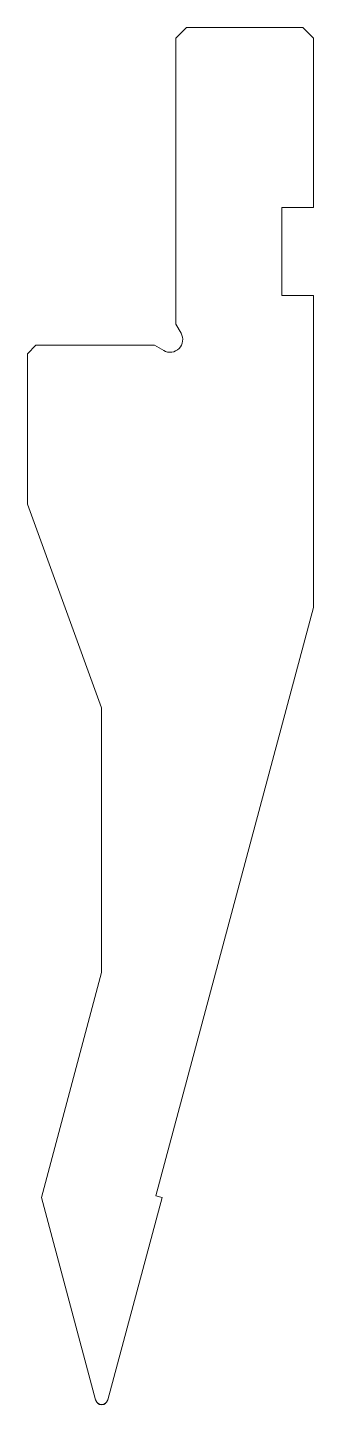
# Model space of a CAD drawing. Header units: millimetres. Extents: x 1495 to 1522, y 1044 to 1174.
import ezdxf

# ---------------------------------------------------------------- set-up
doc = ezdxf.new("R2010")
doc.units = ezdxf.units.MM
doc.layers.add('Default', color=7, linetype='Continuous')

msp = doc.modelspace()

# ---------------------------------------------------------------- linework, layer by layer
at = {"layer": 'Default', "lineweight": 15}
for p, q in [((1510.15, 1173.77), (1509.15, 1172.77)), ((1509.15, 1172.77), (1509.15, 1145.77)), ((1521.15, 1173.77), (1510.15, 1173.77)), ((1522.15, 1172.77), (1521.15, 1173.77)), ((1522.15, 1156.77), (1522.15, 1172.77)), ((1519.15, 1148.47), (1519.15, 1156.77)), ((1519.15, 1156.77), (1522.15, 1156.77)), ((1522.15, 1148.47), (1519.15, 1148.47)), ((1522.15, 1119.01), (1522.15, 1148.47)), ((1509.15, 1145.77), (1509.65, 1144.91)), ((1495.95, 1143.77), (1495.15, 1142.97)), ((1495.15, 1142.97), (1495.15, 1128.77)), ((1507.15, 1143.77), (1495.95, 1143.77)), ((1508.01, 1143.27), (1507.15, 1143.77)), ((1495.15, 1128.77), (1502.15, 1109.53)), ((1507.27, 1063.45), (1522.15, 1119.01)), ((1502.15, 1109.53), (1502.15, 1084.55)), ((1496.46, 1063.3), (1502.15, 1084.55)), ((1507.85, 1063.3), (1507.27, 1063.45)), ((1496.46, 1063.3), (1501.57, 1044.21)), ((1502.73, 1044.21), (1507.85, 1063.3))]:
    msp.add_line(p, q, dxfattribs=at)
msp.add_arc((1508.61, 1144.31), 1.2, 240, 30, dxfattribs=at)
at = {"layer": 'Default'}
msp.add_arc((1502.15, 1044.36), 0.6, 195, 345, dxfattribs=at)

doc.saveas('drawing.dxf')
